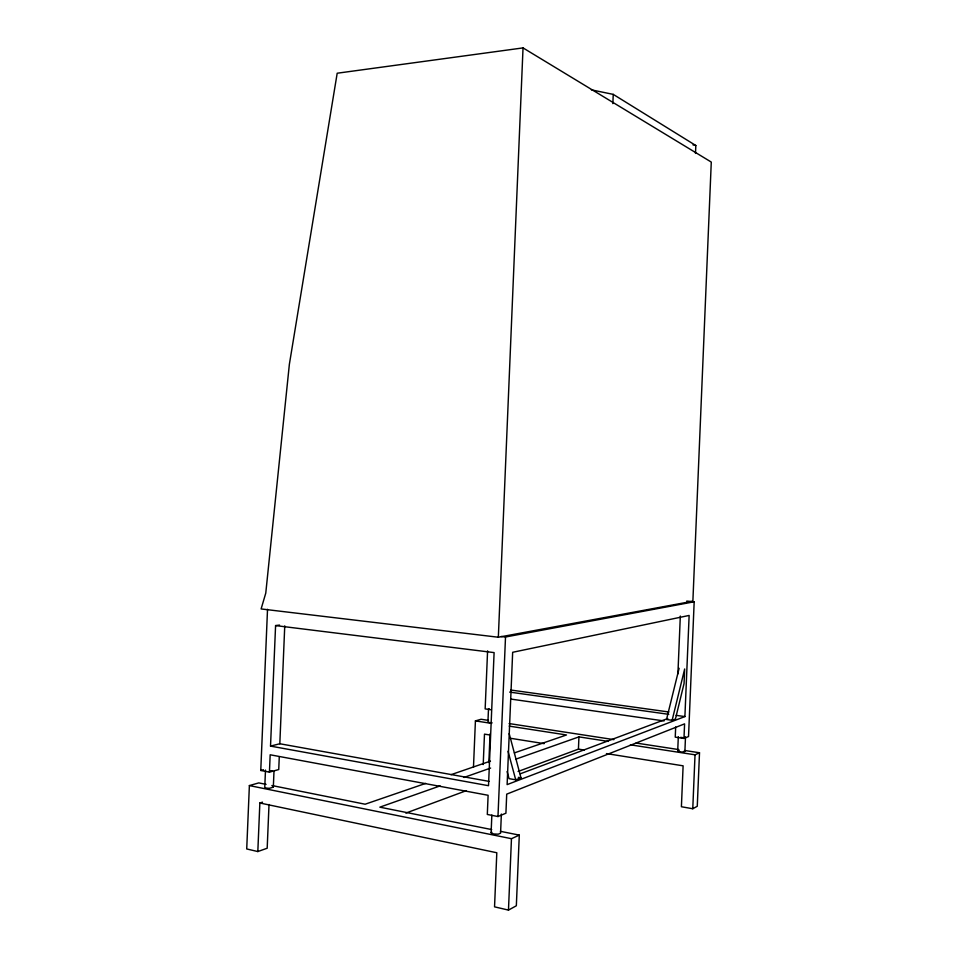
<?xml version="1.0" encoding="UTF-8"?>
<svg xmlns="http://www.w3.org/2000/svg" width="958" height="958" viewBox="0 0 958 958"><rect width="100%" height="100%" fill="white"/><g stroke="black" fill="none" stroke-linecap="round" stroke-linejoin="round"><path stroke-width="1.44" d="M266.061 784.362L258.78 782.902L249.379 785.584L246.721 848.956L257.822 851.554L267.186 848.225L269.018 804.492M279.281 756.652L278.742 769.549L269.438 772.148L260.768 770.46L267.522 609.312M257.822 851.554L259.858 802.996L262.528 802.169M273.988 771.37L273.329 787.165L269.533 788.29A4.503 1.102 -0.1 0 1 264.767 787.332L265.486 770.076M269.438 772.148L270.168 754.784L488.113 795.284L487.311 814.456L497.98 816.539L505.92 813.21L506.71 794.146L684.587 723.865L683.976 738.438L675.246 737.145L675.677 726.978M275.581 625.586L494.1 652.602L488.52 785.704L270.527 746.102L275.581 625.586L279.544 625.071M270.527 746.102L279.82 743.755L284.754 625.861M473.48 767.13L475.419 720.895L481.108 719.266L488.484 720.404M487.586 650.853L485.155 708.896L491.37 709.818M483.215 764.556L484.485 734.127L490.304 735.061M488.855 762.604L490.065 733.84M498.34 637.238L523.032 47.9L337.192 73.227L289.364 364.351L265.773 593.11L261.115 608.941L498.34 637.238L692.874 601.217L711.279 162.07L523.032 47.9M501.369 814.049L500.567 833.161L498.28 834.178L493.526 833.963L491.107 832.73L491.849 815.09M497.98 816.539L505.513 636.998L694.179 601.78L688.527 736.534L683.976 738.438M508.47 910.1L511.464 838.693L519.296 835.113L516.338 905.777L508.47 910.1L494.544 906.843L496.807 852.752L259.858 802.996M518.098 771.477L578.428 749.12L578.943 736.882L608.33 741.42M612.857 103.632L613.24 94.375L591.361 89.848M695.496 153.424L695.831 145.508L613.24 94.375M677.905 673.857L680.324 616.054M685.497 736.989L684.886 751.479L681.845 752.09L677.701 751.168L678.312 736.678M684.898 716.584L689.137 615.443L512.662 652.29L507.117 784.614L684.898 716.584L676.156 715.363M692.766 808.744L695.029 754.808L699.508 752.76L697.268 806.277L692.766 808.744L681.401 806.744L683.114 765.825L606.438 753.587M672.133 720.296L684.671 668.971L684.06 683.533L675.426 719.039L672.133 720.296L666.505 719.494L679.114 668.301M677.701 751.168L679.03 750.581M491.107 832.73L491.717 832.119M507.117 771.525L509.057 778.65L515.727 779.824L520.984 777.824L509.189 733.636M520.182 773.836L667.81 718.5M405.845 813.091L466.175 790.721M440.141 785.883L379.847 807.163L491.705 829.58M463.971 777.465L490.616 768.065M515.847 759.155L578.943 736.882M425.687 783.393L365.13 804.217L271.892 785.524M451.026 774.675L490.46 761.107M514.398 752.88L566.501 734.966L509.213 726.116M260.768 770.46L263.438 769.729M684.18 737.54L685.293 737.337M270.264 770.998L272.335 770.831M686.73 601.085L694.179 601.78M680.575 737.385L682.455 737.564M501.082 636.483L505.513 636.998M510.865 690.047L668.935 711.998M509.656 692.095L668.792 714.333M510.854 699.077L664.074 720.943M509.141 723.565L613.922 739.636M636.052 743.037L678.851 749.599M684.754 750.497L699.508 752.76M475.419 720.895L491.586 723.386M630.376 744.821L695.029 754.808M510.686 738.307L544.156 743.648M578.428 749.12L584.32 750.066M518.326 777.357L520.984 777.824M279.82 743.755L489.191 781.393M500.411 831.328L519.296 835.113M249.379 785.584L511.464 838.693M692.981 144.886L695.831 145.508M684.132 751.084L684.886 751.479M508.027 751.264L515.727 779.824M272.515 786.662A4.503 1.102 -0.1 0 1 273.329 787.165M492.017 722.715A3.449 0.671 2.4 0 1 487.933 722.081L488.496 708.692A3.449 0.635 2.4 0 0 489.37 708.992"/></g></svg>
